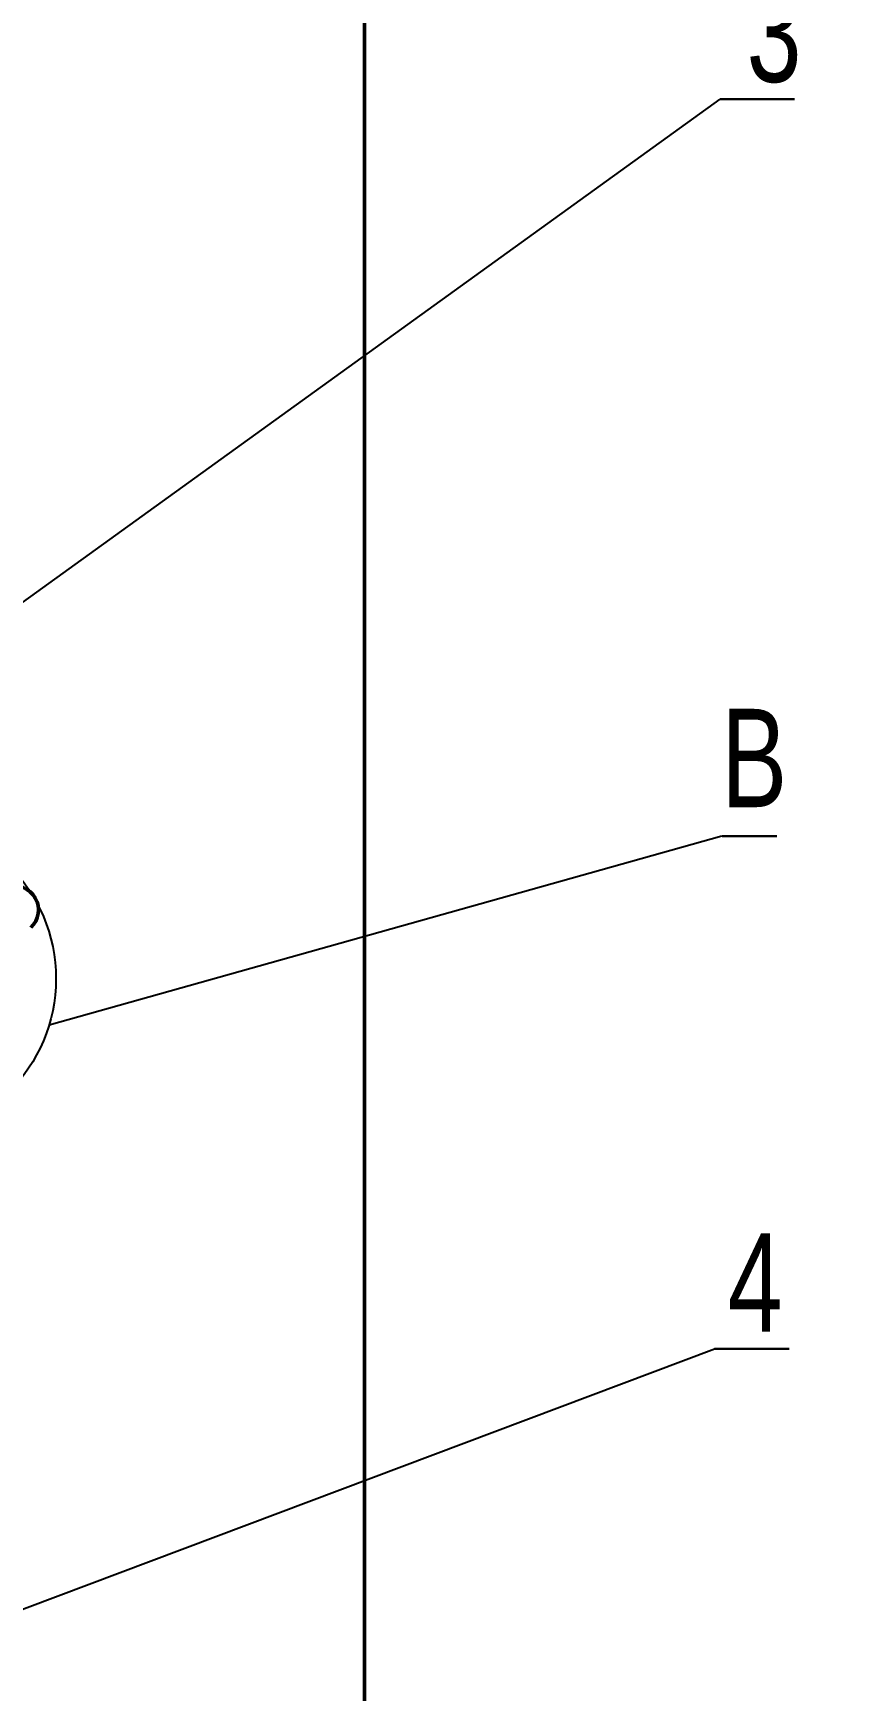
# Model space of a CAD drawing. Header units: millimetres. Extents: x 263 to 2983, y 441 to 2500.
# Drawn here: x 1153.5 to 1329.6, y 1646.9 to 2000.8 of the extents above; entities that cross this region are included whole.
import ezdxf

# ---------------------------------------------------------------- set-up
doc = ezdxf.new("R2010")
doc.units = ezdxf.units.MM
doc.header["$LTSCALE"] = 0.5
doc.layers.add('BOL', color=7, linetype='Continuous', lineweight=50)
for name, color, linetype in [('HAT', 3, 'Continuous'), ('SYM', 30, 'Continuous'), ('THIN', 8, 'Continuous'), ('TXT', 114, 'Continuous')]:
    doc.layers.add(name, color=color, linetype=linetype)
doc.styles.add('DIM', font='simplex.shx')
doc.styles.add('SLDTEXTSTYLE0', font='TXT', dxfattribs={"width": 0.75})
doc.dimstyles.new('ISO', dxfattribs={"dimscale": 0, "dimtxt": 2.5, "dimasz": 2.5, "dimexe": 1.25, "dimexo": 0, "dimgap": 1, "dimtad": 1, "dimtoh": 1, "dimtxsty": 'DIM', "dimcen": 2.5, "dimadec": 0, "dimazin": 0, "dimtfac": 1, "dimtmove": 0, "dimatfit": 3, "dimfxl": 1, "dimtolj": 1, "dimarcsym": 0})

msp = doc.modelspace()

# ---------------------------------------------------------------- hatches: boundary and pattern name
at = {"layer": 'HAT'}
h = msp.add_hatch(dxfattribs=at)
h.set_pattern_fill('ANSI31', color=256, scale=1.25, angle=15)
h.paths.add_polyline_path([(1428.41, 1041.77, 1), (1396.41, 1041.77, 1)])
h.paths.add_polyline_path([(1106.15, 1807.08, 1), (1114.15, 1807.08, 1)])

# ---------------------------------------------------------------- linework, layer by layer
at = {"layer": 'BOL'}
msp.add_line((1224.15, 1142.78), (1224.15, 2030.87), dxfattribs=at)
msp.add_arc((1149.47, 1813.62), 5.12, 312.5057, 107.4929, dxfattribs=at)
at = {"layer": 'HAT'}
msp.add_circle((1124.15, 1798.94), 34.17, dxfattribs=at)
at = {"layer": 'SYM', "const_width": 0.5}
for points in [[(1299.99, 1986.78), (1315.93, 1986.78)], [(1312.12, 1829.39), (1300.38, 1829.39)], [(1298.8, 1719.94), (1314.74, 1719.94)]]:
    msp.add_lwpolyline(points, dxfattribs=at)
at = {"layer": 'THIN'}
msp.add_line((1300.38, 1829.39), (1156.85, 1789.02), dxfattribs=at)

# ---------------------------------------------------------------- texts
at = {"layer": 'TXT', "char_height": 21, "attachment_point": 1, "style": 'SLDTEXTSTYLE0'}
for s, insert in [('3', (1305.66, 2011.43)), ('B', (1300.26, 1856.57)), ('4', (1301.62, 1744.58))]:
    msp.add_mtext(s, dxfattribs=dict(at, insert=insert))

# ---------------------------------------------------------------- leaders
at = {"layer": 'SYM'}
for points in [[(1104.93, 1845.89), (1299.99, 1986.78)], [(1020.47, 1615.1), (1298.8, 1719.94)]]:
    msp.add_leader(points, dimstyle='ISO', override={"dimscale": 1, "dimtad": 0}, dxfattribs=at)

doc.saveas('drawing.dxf')
